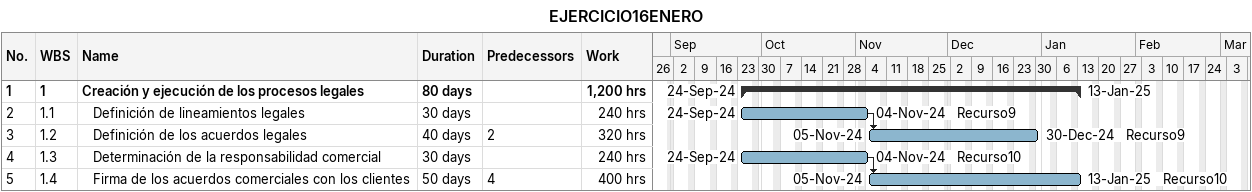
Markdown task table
EJERCICIO16ENERO

| ID | WBS | Task | Duration | Start | Finish | Predecessors | Resources | Work (h) |
|---|---|---|---|---|---|---|---|---|
| 1 | 1 | **Creación y ejecución de los procesos legales** | 80d | 2024-09-24 | 2025-01-13 |  |  | 1200 |
| 2 | 1.1 | Definición de lineamientos legales | 30d | 2024-09-24 | 2024-11-04 |  | Recurso9 | 240 |
| 3 | 1.2 | Definición de los acuerdos legales | 40d | 2024-11-05 | 2024-12-30 | 2 | Recurso9 | 320 |
| 4 | 1.3 | Determinación de la responsabilidad comercial | 30d | 2024-09-24 | 2024-11-04 |  | Recurso10 | 240 |
| 5 | 1.4 | Firma de los acuerdos comerciales con los clientes | 50d | 2024-11-05 | 2025-01-13 | 4 | Recurso10 | 400 |
